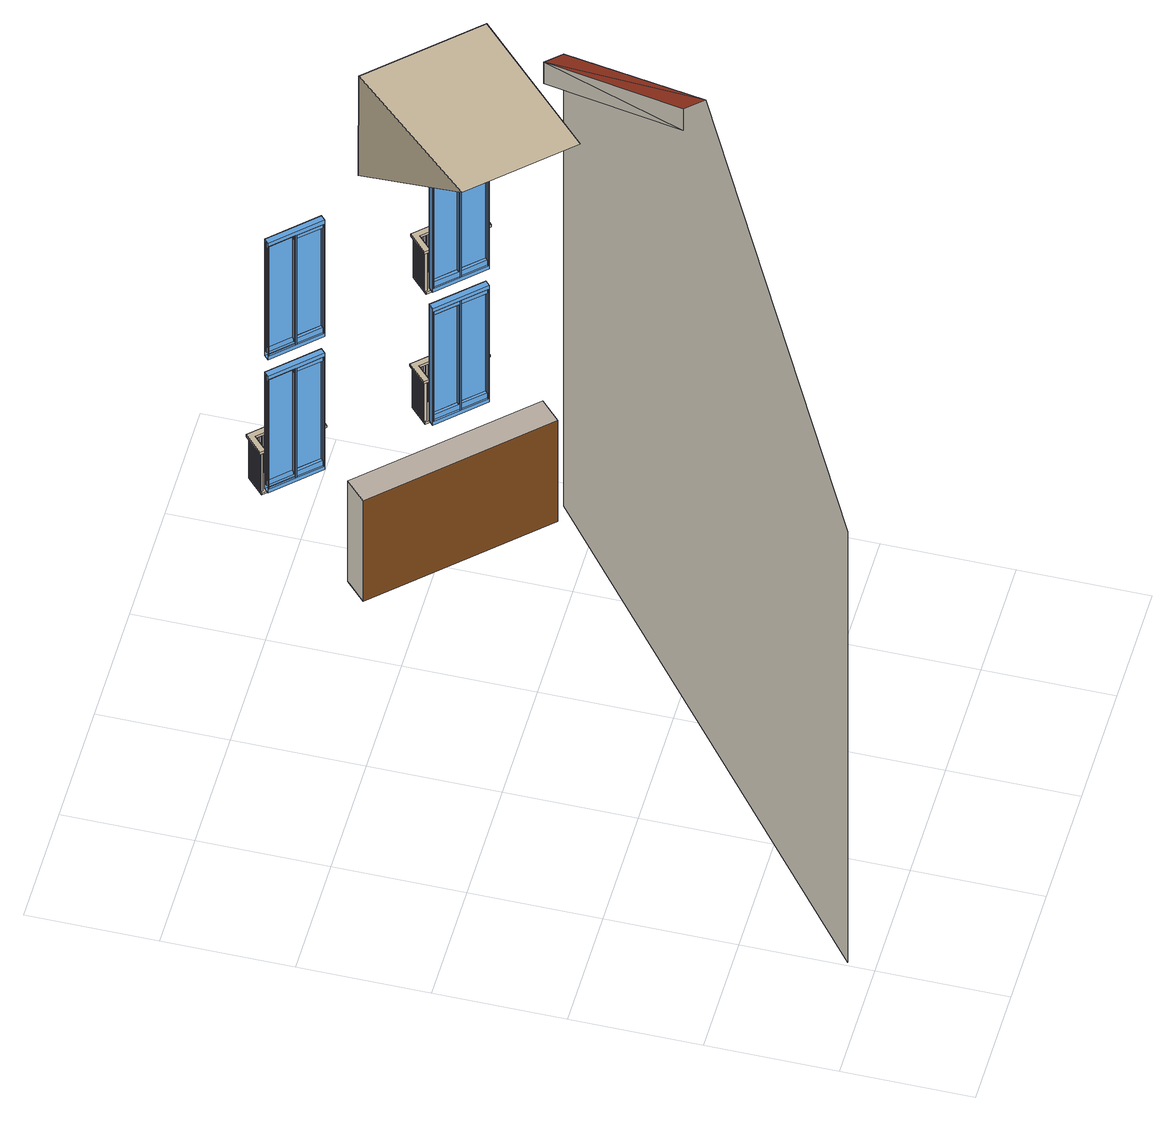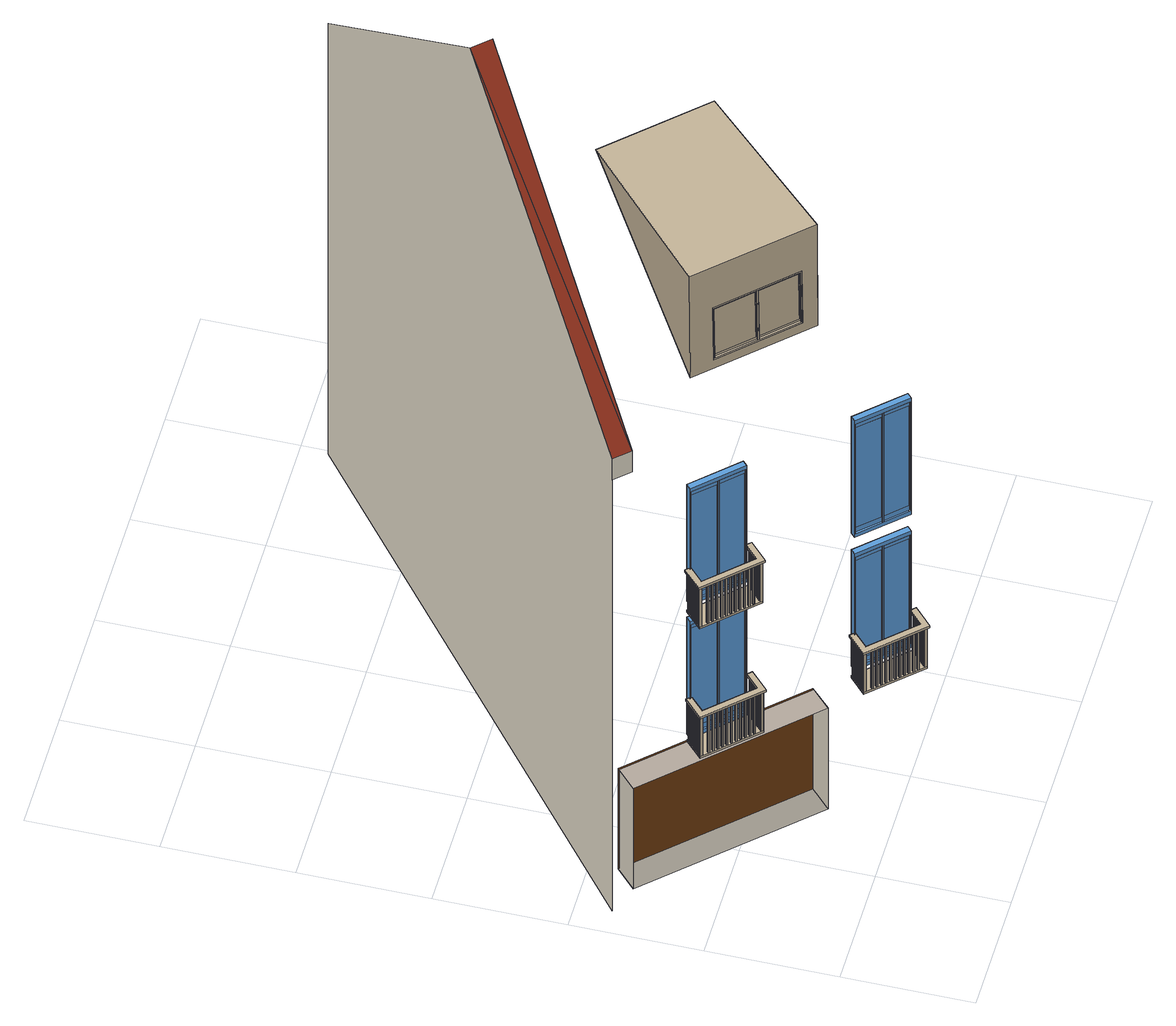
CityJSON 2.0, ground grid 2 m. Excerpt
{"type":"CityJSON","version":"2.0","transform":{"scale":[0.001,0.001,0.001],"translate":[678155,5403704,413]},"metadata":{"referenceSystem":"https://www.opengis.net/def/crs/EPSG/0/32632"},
"CityObjects":{
"building1":{"type":"Building","attributes":{"measuredHeight":13.37},"children":["building1-1","building1-2","building1-3","building1-4"],"geometry":[{"type":"MultiSurface","lod":"3","boundaries":[[[0,1,2]],[[1,0,3]],[[3,4,5,6,7,8]],[[9,10,11,12]],[[13,14,15,16]],[[17,18,19,20],[21,22,23,10,9,24,25,26]],[[27,28,29,30],[31,32,33,14,13,34,35,36]],[[37,38,39,40]],[[41,42,43,44]],[[45,46,47,48],[40,37,38,39]],[[49,50,51,52],[44,41,42,43]],[[47,46,53,54]],[[51,50,55,56]],[[22,21,24,9]],[[32,31,34,13]],[[9,12,57,22]],[[13,16,58,32]],[[21,59,60,24]],[[31,61,62,34]],[[19,18,63,64]],[[29,28,65,66]],[[40,37,67,68]],[[44,41,69,70]],[[71,63,64,72],[73,74,75,76,77,78,54,53]],[[79,65,66,80],[81,82,83,84,85,86,56,55]],[[87,88,89,90]],[[91,92,93,94]],[[48,47,54,74]],[[52,51,56,82]],[[95,96,75,78]],[[97,98,83,86]],[[78,75,74,54]],[[86,83,82,56]],[[21,26,99,59]],[[31,36,100,61]],[[17,20,72,71]],[[27,30,80,79]],[[88,101,102,89]],[[103,104,87,90]],[[92,105,106,93]],[[107,108,91,94]],[[25,24,60,109]],[[35,34,62,110]],[[102,89,90,103,109,60,59,99]],[[106,93,94,107,110,62,61,100]],[[87,104,101,88]],[[91,108,105,92]],[[96,111,76,75]],[[98,112,84,83]],[[111,96,95,113],[104,101,88,87]],[[112,98,97,114],[108,105,92,91]],[[113,95,78,77]],[[114,97,86,85]],[[26,25,109,103,102,99]],[[36,35,110,107,106,100]],[[102,101,104,103]],[[106,105,108,107]],[[71,63,18,17]],[[79,65,28,27]],[[111,113,77,76]],[[112,114,85,84]],[[115,116,117,118]],[[119,2,1]],[[3,8,1]],[[120,121,116,115]],[[117,116,121,122]],[[123,124,125,126]],[[127,128,129,130]],[[131,132,133,134]],[[135,136,137,138]],[[139,140,141,142]],[[143,144,145,146]],[[147,148,149,150]],[[151,152,153,154]],[[124,155,156,125]],[[128,157,158,129]],[[125,156,159,126],[139,160,161,140]],[[129,158,162,130],[143,163,164,144]],[[142,165,160,139]],[[146,166,163,143]],[[140,161,167,141]],[[144,164,168,145]],[[169,123,126,159]],[[170,127,130,162]],[[148,171,172,149]],[[152,173,174,153]],[[175,176,134,133],[177,155,124,123,169,178,179,180]],[[181,182,138,137],[183,157,128,127,170,184,185,186]],[[167,141,142,165]],[[168,145,146,166]],[[148,147,187,171],[165,167,141,142]],[[152,151,188,173],[166,168,145,146]],[[118,117,122,189]],[[187,147,150,190]],[[188,151,154,191]],[[155,177,178,169]],[[157,183,184,170]],[[169,159,156,155]],[[170,162,158,157]],[[177,192,193,178]],[[183,194,195,184]],[[134,176,196,131]],[[138,182,197,135]],[[165,167,161,160]],[[166,168,164,163]],[[198,199,200,201]],[[202,203,204,205]],[[206,196,131,132],[149,172,207,208,209,210,190,150]],[[211,197,135,136],[153,174,212,213,214,215,191,154]],[[171,187,190,172]],[[173,188,191,174]],[[216,217,207,210]],[[218,219,212,215]],[[210,207,172,190]],[[215,212,174,191]],[[177,180,220,192]],[[183,186,221,194]],[[175,133,132,206]],[[181,137,136,211]],[[199,222,223,200]],[[224,225,198,201]],[[203,226,227,204]],[[228,229,202,205]],[[179,178,193,230]],[[185,184,195,231]],[[223,200,201,224,230,193,192,220]],[[227,204,205,228,231,195,194,221]],[[198,225,222,199]],[[202,229,226,203]],[[217,232,208,207]],[[219,233,213,212]],[[232,217,216,234],[225,222,199,198]],[[233,219,218,235],[229,226,203,202]],[[234,216,210,209]],[[235,218,215,214]],[[180,179,230,224,223,220]],[[186,185,231,228,227,221]],[[223,222,225,224]],[[227,226,229,228]],[[206,196,176,175]],[[211,197,182,181]],[[232,234,209,208]],[[233,235,214,213]],[[189,122,121,120]],[[8,7,119,1]]],"semantics":{"surfaces":[{"type":"WallSurface"},{"type":"RoofSurface","materialUncertainty":1},{"type":"Window"},{"type":"OuterCeilingSurface"},{"type":"Door"},{"type":"OuterFloorSurface"}],"values":[0,1,0,2,2,2,2,2,2,2,2,2,2,2,2,2,2,2,2,2,2,2,2,2,2,2,2,2,2,2,2,2,2,2,2,2,2,2,2,2,2,2,2,2,2,2,2,2,2,2,2,2,2,2,2,2,2,2,2,2,2,0,0,1,3,4,2,2,2,2,2,2,2,2,2,2,2,2,2,2,2,2,2,2,2,2,2,2,2,2,2,2,5,2,2,2,2,2,2,2,2,2,2,2,2,2,2,2,2,2,2,2,2,2,2,2,2,2,2,2,2,2,2,2,2,2,2,2,2,2,2,2,2,2,2,2,2,2,2,2,2,2,2,0,0]}}]},
"building1-1":{"type":"BuildingInstallation","parents":["building1"],"geometry":[{"type":"MultiSurface","lod":"3","boundaries":[[[236,237,238,239]],[[240,241,242,243]],[[244,245,246,247]],[[248,249,250,251]],[[241,252,253,242]],[[254,255,256,257]],[[258,259,260,261]],[[244,262,263,245],[264,253,242,243]],[[243,264,265,240]],[[266,267,268,269],[270,271,259,258]],[[258,270,271,259]],[[272,239,238,273]],[[263,262,274,275]],[[276,260,261,277,278,250,249,279]],[[253,242,243,264]],[[268,267,280,281]],[[257,282,283,254]],[[284,272,273,285]],[[273,238,237,285],[240,265,252,241]],[[257,256,286,282],[248,239,272,284,236,251,287,288]],[[239,248,251,236]],[[287,251,250,278]],[[288,287,278,277,276,279]],[[286,256,255,289]],[[289,283,282,286]],[[276,271,270,277]],[[262,244,247,274]],[[264,253,252,265]],[[248,288,279,249]],[[277,270,258,261]],[[266,269,290,291]],[[267,266,291,280]],[[236,284,285,237]],[[245,263,275,246]],[[281,280,246,275]],[[269,268,281,290]],[[259,271,276,260]],[[292,293,294,295]],[[294,293,296]],[[297,292,295]],[[254,255,289,283],[247,246,280,291,290,281,275,274]],[[292,297,296,293],[289,255,254,283]],[[294,296,297,295]]]}]},
"building1-2":{"type":"BuildingInstallation","attributes":{"materialClass":"Metal","materialName":"Steel","materialUncertainty":0.3},"parents":["building1"],"geometry":[{"type":"MultiSurface","lod":"3","boundaries":[[[298,299,300,301]],[[302,303,304,305]],[[306,307,308,309]],[[310,311,305,302]],[[312,313,314,315]],[[303,304,316,317]],[[311,316,317,310]],[[318,319,320,321]],[[321,318,322,323]],[[324,325,326,327]],[[328,327,324,329]],[[330,331,332,333]],[[334,335,336,337]],[[338,339,340,341]],[[323,322,305,311,306,309,342,343,344,345,346,347,348,349,350,351,352,353,354,355,356,357,358,359,360,361,362]],[[363,333,330,364]],[[365,366,367,368,369,370,371,372,373,374,375,376,377,378,379,380,381,382,383,384,321,323,362,385,386]],[[387,388,389,390]],[[391,334,337,392,393,394,395,396,397,398,399,400,401,402,403,404,405,406,407,408,409,341,340,361,360]],[[391,332,333,363]],[[409,410,411,408,407,412,413,406,405,414,415,404,403,416,417,402,401,418,419,400,399,420,421,398,397,422,423,396,395,424,425,394,393,426,427,392,337,428,429,334,391,363,364,360,359,430,431,358,357,432,433,356,355,328,329,354,353,434,435,352,351,436,437,350,349,438,439,348,347,440,441,346,345,442,443,344,343,444,445,342,309,446,447,306,311,310,302,305,322,318,321,384,448,449,383,382,450,451,381,380,452,453,379,378,454,455,377,376,456,457,375,374,458,459,373,372,460,461,371,370,462,463,369,368,464,465,367,366,466,467,365,386,338,341]],[[386,385,339,338]],[[363,391,360,364]],[[340,339,385,362,361]],[[364,330,331,360]],[[414,405,404,415]],[[411,468,469,408]],[[414,470,471,415]],[[412,472,473,413]],[[410,474,468,411]],[[310,317,303,302]],[[475,476,477,478]],[[471,479,480,470]],[[404,479,480,405]],[[409,481,474,410]],[[412,407,406,413]],[[393,389,390,426]],[[415,471,479,404]],[[396,482,483,397]],[[410,409,408,411]],[[407,484,472,412]],[[416,403,402,417]],[[468,469,481,474]],[[485,486,487,488]],[[321,320,489,323]],[[405,480,470,414]],[[416,490,491,417]],[[409,408,469,481]],[[406,492,484,407]],[[403,493,490,416]],[[478,487,486,494,475],[474,481,469,468],[470,480,479,471],[472,484,492,473],[490,493,495,491],[496,497,498,499],[500,501,502,503],[504,483,482,505],[506,507,508,509],[390,389,388,387],[510,336,335,511],[333,332,331,330]],[[428,337,334,429]],[[473,492,484,472]],[[398,502,501,399]],[[424,395,394,425]],[[491,495,493,490]],[[427,387,388,392]],[[418,496,499,419]],[[420,399,398,421]],[[478,477,488,487]],[[397,483,504,422]],[[395,507,506,424]],[[392,388,389,393]],[[423,505,482,396]],[[421,503,502,398]],[[419,499,498,400]],[[400,498,497,401]],[[360,331,332,391]],[[426,390,387,427]],[[424,506,509,425]],[[402,495,493,403]],[[420,500,503,421]],[[394,508,507,395]],[[417,491,495,402]],[[505,482,483,504]],[[337,336,510,428]],[[428,510,511,429]],[[413,473,492,406]],[[422,397,396,423]],[[418,401,400,419]],[[399,501,500,420]],[[425,509,508,394]],[[401,497,496,418]],[[422,504,505,423]],[[511,335,336,510]],[[509,508,507,506]],[[426,393,392,427]],[[499,498,497,496]],[[503,502,501,500]],[[429,511,335,334]],[[486,485,512,513]],[[346,514,515,347]],[[438,516,517,439]],[[351,518,519,436]],[[434,520,521,435]],[[349,522,516,438]],[[437,523,524,350]],[[358,525,526,359]],[[354,325,326,355]],[[434,353,352,435]],[[329,324,325,354]],[[527,528,529,530]],[[353,531,520,434]],[[433,527,528,356]],[[343,314,315,444]],[[359,526,532,430]],[[533,525,526,532]],[[446,534,535,447]],[[444,315,312,445]],[[436,519,523,437]],[[348,536,522,349]],[[441,537,514,346]],[[523,524,518,519]],[[347,515,538,440]],[[440,538,537,441]],[[445,312,313,342]],[[352,539,531,353]],[[439,517,536,348]],[[442,345,344,443]],[[540,541,542,543]],[[447,535,307,306]],[[440,347,346,441]],[[438,349,348,439]],[[444,343,342,445]],[[446,309,306,447]],[[309,308,534,446]],[[350,524,518,351]],[[521,539,531,520]],[[305,304,316,311]],[[535,307,308,534]],[[435,521,539,352]],[[442,543,540,443]],[[436,351,350,437]],[[345,542,543,442]],[[344,541,542,345]],[[342,313,314,343]],[[443,540,541,344]],[[537,514,515,538]],[[517,536,522,516]],[[430,359,358,431]],[[357,529,530,432]],[[432,357,356,433]],[[430,532,533,431]],[[355,326,327,328]],[[432,530,527,433]],[[356,528,529,357]],[[328,355,354,329]],[[431,533,525,358]],[[323,489,544,322]],[[489,544,319,320]],[[448,545,546,449]],[[369,547,548,370]],[[366,549,550,466]],[[463,551,547,369]],[[464,552,553,465]],[[548,554,551,547]],[[367,555,556,368]],[[513,512,557,558]],[[365,467,466,366]],[[465,553,555,367]],[[365,559,549,366]],[[367,465,464,368]],[[371,461,460,372]],[[369,463,462,370]],[[384,560,545,448]],[[373,561,562,374]],[[452,563,564,453]],[[455,565,566,377]],[[462,554,551,463]],[[466,550,567,467]],[[556,552,553,555]],[[375,568,569,376]],[[461,570,571,371]],[[378,572,573,454]],[[450,299,300,451]],[[467,567,559,365]],[[457,574,568,375]],[[377,455,454,378]],[[454,573,565,455]],[[371,571,575,372]],[[458,576,577,459]],[[549,550,567,559]],[[558,557,578,579]],[[459,577,561,373]],[[368,556,552,464]],[[453,564,580,379]],[[380,581,563,452]],[[449,546,582,383]],[[322,544,319,318]],[[370,548,554,462]],[[383,582,560,384]],[[460,583,570,461]],[[374,562,576,458]],[[381,301,298,382]],[[451,300,301,381]],[[376,569,584,456]],[[373,459,458,374]],[[372,575,583,460]],[[382,298,299,450]],[[379,453,452,380]],[[569,584,574,568]],[[377,566,572,378]],[[560,545,546,582]],[[379,580,581,380]],[[572,573,565,566]],[[562,576,577,561]],[[575,583,570,571]],[[456,584,574,457]],[[375,457,456,376]],[[581,563,564,580]],[[381,451,450,382]],[[383,449,448,384]],[[494,486,513,558,579,585],[301,300,299,298],[315,314,313,312],[317,316,304,303],[327,326,325,324],[530,529,528,527],[532,526,525,533],[519,518,524,523],[543,542,541,540],[520,531,539,521],[534,308,307,535],[538,515,514,537],[516,522,536,517],[320,319,544,489],[547,551,554,548],[555,553,552,556],[559,567,550,549],[568,574,584,569],[582,546,545,560],[566,565,573,572],[561,577,576,562],[571,570,583,575],[580,564,563,581]],[[586,578,557,512,485,488,477,476]],[[585,579,578,586]],[[586,476,475,494,585]]]}]},
"building1-3":{"type":"BuildingInstallation","attributes":{"materialClass":"Metal","materialName":"Steel","materialUncertainty":0.3},"parents":["building1"],"geometry":[{"type":"MultiSurface","lod":"3","boundaries":[[[587,588,589,590]],[[591,592,593,594]],[[595,596,597,598]],[[599,600,594,591]],[[601,602,603,604]],[[592,593,605,606]],[[600,605,606,599]],[[607,608,609,610]],[[610,607,611,612]],[[613,614,615,616]],[[617,616,613,618]],[[619,620,621,622]],[[623,624,625,626]],[[627,628,629,630]],[[612,611,594,600,595,598,631,632,633,634,635,636,637,638,639,640,641,642,643,644,645,646,647,648,649,650,651]],[[652,622,619,653]],[[654,655,656,657,658,659,660,661,662,663,664,665,666,667,668,669,670,671,672,673,610,612,651,674,675]],[[676,677,678,679]],[[680,681,623,626,682,683,684,685,686,687,688,689,690,691,692,693,694,695,696,697,698,699,630,629,650,649]],[[681,621,622,652]],[[699,700,701,698,697,702,703,696,695,704,705,694,693,706,707,692,691,708,709,690,689,710,711,688,687,712,713,686,685,714,715,684,683,716,717,682,626,718,719,623,681,652,653,680,649,648,720,721,647,646,722,723,645,644,617,618,643,642,724,725,641,640,726,727,639,638,728,729,637,636,730,731,635,634,732,733,633,632,734,735,631,598,736,737,595,600,599,591,594,611,607,610,673,738,739,672,671,740,741,670,669,742,743,668,667,744,745,666,665,746,747,664,663,748,749,662,661,750,751,660,659,752,753,658,657,754,755,656,655,756,757,654,675,627,630]],[[675,674,628,627]],[[652,681,680,653]],[[629,628,674,651,650]],[[653,619,620,680]],[[704,695,694,705]],[[701,758,759,698]],[[704,760,761,705]],[[702,762,763,703]],[[700,764,758,701]],[[599,606,592,591]],[[765,766,767,768]],[[761,769,770,760]],[[694,769,770,695]],[[699,771,764,700]],[[702,697,696,703]],[[683,678,679,716]],[[705,761,769,694]],[[686,772,773,687]],[[700,699,698,701]],[[697,774,762,702]],[[706,693,692,707]],[[758,759,771,764]],[[775,776,777,778]],[[610,609,779,612]],[[695,770,760,704]],[[706,780,781,707]],[[699,698,759,771]],[[696,782,774,697]],[[693,783,780,706]],[[768,777,776,784,765],[764,771,759,758],[760,770,769,761],[762,774,782,763],[780,783,785,781],[786,787,788,789],[790,791,792,793],[794,773,772,795],[796,797,798,799],[679,678,677,676],[800,625,624,801],[622,621,620,619]],[[718,626,623,719]],[[763,782,774,762]],[[688,792,791,689]],[[714,685,684,715]],[[781,785,783,780]],[[717,676,677,682]],[[708,786,789,709]],[[710,689,688,711]],[[768,767,778,777]],[[687,773,794,712]],[[685,797,796,714]],[[682,677,678,683]],[[713,795,772,686]],[[711,793,792,688]],[[709,789,788,690]],[[690,788,787,691]],[[680,620,621,681]],[[716,679,676,717]],[[714,796,799,715]],[[692,785,783,693]],[[710,790,793,711]],[[684,798,797,685]],[[707,781,785,692]],[[795,772,773,794]],[[626,625,800,718]],[[718,800,801,719]],[[703,763,782,696]],[[712,687,686,713]],[[708,691,690,709]],[[689,791,790,710]],[[715,799,798,684]],[[691,787,786,708]],[[712,794,795,713]],[[801,624,625,800]],[[799,798,797,796]],[[716,683,682,717]],[[789,788,787,786]],[[793,792,791,790]],[[719,801,624,623]],[[776,775,802,803]],[[635,804,805,636]],[[728,806,807,729]],[[640,808,809,726]],[[724,810,811,725]],[[638,812,806,728]],[[727,813,814,639]],[[647,815,816,648]],[[643,614,615,644]],[[724,642,641,725]],[[618,613,614,643]],[[817,818,819,820]],[[642,821,810,724]],[[723,817,818,645]],[[632,603,604,734]],[[648,816,822,720]],[[823,815,816,822]],[[736,824,825,737]],[[734,604,601,735]],[[726,809,813,727]],[[637,826,812,638]],[[731,827,804,635]],[[813,814,808,809]],[[636,805,828,730]],[[730,828,827,731]],[[735,601,602,631]],[[641,829,821,642]],[[729,807,826,637]],[[732,634,633,733]],[[830,831,832,833]],[[737,825,596,595]],[[730,636,635,731]],[[728,638,637,729]],[[734,632,631,735]],[[736,598,595,737]],[[598,597,824,736]],[[639,814,808,640]],[[811,829,821,810]],[[594,593,605,600]],[[825,596,597,824]],[[725,811,829,641]],[[732,833,830,733]],[[726,640,639,727]],[[634,832,833,732]],[[633,831,832,634]],[[631,602,603,632]],[[733,830,831,633]],[[827,804,805,828]],[[807,826,812,806]],[[720,648,647,721]],[[646,819,820,722]],[[722,646,645,723]],[[720,822,823,721]],[[644,615,616,617]],[[722,820,817,723]],[[645,818,819,646]],[[617,644,643,618]],[[721,823,815,647]],[[612,779,834,611]],[[779,834,608,609]],[[738,835,836,739]],[[658,837,838,659]],[[655,839,840,756]],[[753,841,837,658]],[[754,842,843,755]],[[838,844,841,837]],[[656,845,846,657]],[[803,802,847,848]],[[654,757,756,655]],[[755,843,845,656]],[[654,849,839,655]],[[656,755,754,657]],[[660,751,750,661]],[[658,753,752,659]],[[673,850,835,738]],[[662,851,852,663]],[[742,853,854,743]],[[745,855,856,666]],[[752,844,841,753]],[[756,840,857,757]],[[846,842,843,845]],[[664,858,859,665]],[[751,860,861,660]],[[667,862,863,744]],[[740,588,589,741]],[[757,857,849,654]],[[747,864,858,664]],[[666,745,744,667]],[[744,863,855,745]],[[660,861,865,661]],[[748,866,867,749]],[[839,840,857,849]],[[848,847,868,869]],[[749,867,851,662]],[[657,846,842,754]],[[743,854,870,668]],[[669,871,853,742]],[[739,836,872,672]],[[611,834,608,607]],[[659,838,844,752]],[[672,872,850,673]],[[750,873,860,751]],[[663,852,866,748]],[[670,590,587,671]],[[741,589,590,670]],[[665,859,874,746]],[[662,749,748,663]],[[661,865,873,750]],[[671,587,588,740]],[[668,743,742,669]],[[859,874,864,858]],[[666,856,862,667]],[[850,835,836,872]],[[668,870,871,669]],[[862,863,855,856]],[[852,866,867,851]],[[865,873,860,861]],[[746,874,864,747]],[[664,747,746,665]],[[871,853,854,870]],[[670,741,740,671]],[[672,739,738,673]],[[784,776,803,848,869,875],[590,589,588,587],[604,603,602,601],[606,605,593,592],[616,615,614,613],[820,819,818,817],[822,816,815,823],[809,808,814,813],[833,832,831,830],[810,821,829,811],[824,597,596,825],[828,805,804,827],[806,812,826,807],[609,608,834,779],[837,841,844,838],[845,843,842,846],[849,857,840,839],[858,864,874,859],[872,836,835,850],[856,855,863,862],[851,867,866,852],[861,860,873,865],[870,854,853,871]],[[876,868,847,802,775,778,767,766]],[[875,869,868,876]],[[876,766,765,784,875]]]}]},
"building1-4":{"type":"BuildingInstallation","attributes":{"materialClass":"Metal","materialName":"Steel","materialUncertainty":0.3},"parents":["building1"],"geometry":[{"type":"MultiSurface","lod":"3","boundaries":[[[877,878,879,880]],[[881,882,883,884]],[[885,886,887,888]],[[889,890,884,881]],[[891,892,893,894]],[[882,883,895,896]],[[890,895,896,889]],[[897,898,899,900]],[[900,897,901,902]],[[903,904,905,906]],[[907,906,903,908]],[[909,910,911,912]],[[913,914,915,916]],[[917,918,919,920]],[[902,901,884,890,885,888,921,922,923,924,925,926,927,928,929,930,931,932,933,934,935,936,937,938,939,940,941]],[[942,912,909,943]],[[944,945,946,947,948,949,950,951,952,953,954,955,956,957,958,959,960,961,962,963,900,902,941,964,965]],[[966,967,968,969]],[[970,971,913,916,972,973,974,975,976,977,978,979,980,981,982,983,984,985,986,987,988,989,920,919,940,939]],[[971,911,912,942]],[[989,990,991,988,987,992,993,986,985,994,995,984,983,996,997,982,981,998,999,980,979,1000,1001,978,977,1002,1003,976,975,1004,1005,974,973,1006,1007,972,916,1008,1009,913,971,942,943,970,939,938,1010,1011,937,936,1012,1013,935,934,907,908,933,932,1014,1015,931,930,1016,1017,929,928,1018,1019,927,926,1020,1021,925,924,1022,1023,923,922,1024,1025,921,888,1026,1027,885,890,889,881,884,901,897,900,963,1028,1029,962,961,1030,1031,960,959,1032,1033,958,957,1034,1035,956,955,1036,1037,954,953,1038,1039,952,951,1040,1041,950,949,1042,1043,948,947,1044,1045,946,945,1046,1047,944,965,917,920]],[[965,964,918,917]],[[942,971,970,943]],[[919,918,964,941,940]],[[943,909,910,970]],[[994,985,984,995]],[[991,1048,1049,988]],[[994,1050,1051,995]],[[992,1052,1053,993]],[[990,1054,1048,991]],[[889,896,882,881]],[[1055,1056,1057,1058]],[[1051,1059,1060,1050]],[[984,1059,1060,985]],[[989,1061,1054,990]],[[992,987,986,993]],[[973,968,969,1006]],[[995,1051,1059,984]],[[976,1062,1063,977]],[[990,989,988,991]],[[987,1064,1052,992]],[[996,983,982,997]],[[1048,1049,1061,1054]],[[1065,1066,1067,1068]],[[900,899,1069,902]],[[985,1060,1050,994]],[[996,1070,1071,997]],[[989,988,1049,1061]],[[986,1072,1064,987]],[[983,1073,1070,996]],[[1058,1067,1066,1074,1055],[1054,1061,1049,1048],[1050,1060,1059,1051],[1052,1064,1072,1053],[1070,1073,1075,1071],[1076,1077,1078,1079],[1080,1081,1082,1083],[1084,1063,1062,1085],[1086,1087,1088,1089],[969,968,967,966],[1090,915,914,1091],[912,911,910,909]],[[1008,916,913,1009]],[[1053,1072,1064,1052]],[[978,1082,1081,979]],[[1004,975,974,1005]],[[1071,1075,1073,1070]],[[1007,966,967,972]],[[998,1076,1079,999]],[[1000,979,978,1001]],[[1058,1057,1068,1067]],[[977,1063,1084,1002]],[[975,1087,1086,1004]],[[972,967,968,973]],[[1003,1085,1062,976]],[[1001,1083,1082,978]],[[999,1079,1078,980]],[[980,1078,1077,981]],[[970,910,911,971]],[[1006,969,966,1007]],[[1004,1086,1089,1005]],[[982,1075,1073,983]],[[1000,1080,1083,1001]],[[974,1088,1087,975]],[[997,1071,1075,982]],[[1085,1062,1063,1084]],[[916,915,1090,1008]],[[1008,1090,1091,1009]],[[993,1053,1072,986]],[[1002,977,976,1003]],[[998,981,980,999]],[[979,1081,1080,1000]],[[1005,1089,1088,974]],[[981,1077,1076,998]],[[1002,1084,1085,1003]],[[1091,914,915,1090]],[[1089,1088,1087,1086]],[[1006,973,972,1007]],[[1079,1078,1077,1076]],[[1083,1082,1081,1080]],[[1009,1091,914,913]],[[1066,1065,1092,1093]],[[925,1094,1095,926]],[[1018,1096,1097,1019]],[[930,1098,1099,1016]],[[1014,1100,1101,1015]],[[928,1102,1096,1018]],[[1017,1103,1104,929]],[[937,1105,1106,938]],[[933,904,905,934]],[[1014,932,931,1015]],[[908,903,904,933]],[[1107,1108,1109,1110]],[[932,1111,1100,1014]],[[1013,1107,1108,935]],[[922,893,894,1024]],[[938,1106,1112,1010]],[[1113,1105,1106,1112]],[[1026,1114,1115,1027]],[[1024,894,891,1025]],[[1016,1099,1103,1017]],[[927,1116,1102,928]],[[1021,1117,1094,925]],[[1103,1104,1098,1099]],[[926,1095,1118,1020]],[[1020,1118,1117,1021]],[[1025,891,892,921]],[[931,1119,1111,932]],[[1019,1097,1116,927]],[[1022,924,923,1023]],[[1120,1121,1122,1123]],[[1027,1115,886,885]],[[1020,926,925,1021]],[[1018,928,927,1019]],[[1024,922,921,1025]],[[1026,888,885,1027]],[[888,887,1114,1026]],[[929,1104,1098,930]],[[1101,1119,1111,1100]],[[884,883,895,890]],[[1115,886,887,1114]],[[1015,1101,1119,931]],[[1022,1123,1120,1023]],[[1016,930,929,1017]],[[924,1122,1123,1022]],[[923,1121,1122,924]],[[921,892,893,922]],[[1023,1120,1121,923]],[[1117,1094,1095,1118]],[[1097,1116,1102,1096]],[[1010,938,937,1011]],[[936,1109,1110,1012]],[[1012,936,935,1013]],[[1010,1112,1113,1011]],[[934,905,906,907]],[[1012,1110,1107,1013]],[[935,1108,1109,936]],[[907,934,933,908]],[[1011,1113,1105,937]],[[902,1069,1124,901]],[[1069,1124,898,899]],[[1028,1125,1126,1029]],[[948,1127,1128,949]],[[945,1129,1130,1046]],[[1043,1131,1127,948]],[[1044,1132,1133,1045]],[[1128,1134,1131,1127]],[[946,1135,1136,947]],[[1093,1092,1137,1138]],[[944,1047,1046,945]],[[1045,1133,1135,946]],[[944,1139,1129,945]],[[946,1045,1044,947]],[[950,1041,1040,951]],[[948,1043,1042,949]],[[963,1140,1125,1028]],[[952,1141,1142,953]],[[1032,1143,1144,1033]],[[1035,1145,1146,956]],[[1042,1134,1131,1043]],[[1046,1130,1147,1047]],[[1136,1132,1133,1135]],[[954,1148,1149,955]],[[1041,1150,1151,950]],[[957,1152,1153,1034]],[[1030,878,879,1031]],[[1047,1147,1139,944]],[[1037,1154,1148,954]],[[956,1035,1034,957]],[[1034,1153,1145,1035]],[[950,1151,1155,951]],[[1038,1156,1157,1039]],[[1129,1130,1147,1139]],[[1138,1137,1158,1159]],[[1039,1157,1141,952]],[[947,1136,1132,1044]],[[1033,1144,1160,958]],[[959,1161,1143,1032]],[[1029,1126,1162,962]],[[901,1124,898,897]],[[949,1128,1134,1042]],[[962,1162,1140,963]],[[1040,1163,1150,1041]],[[953,1142,1156,1038]],[[960,880,877,961]],[[1031,879,880,960]],[[955,1149,1164,1036]],[[952,1039,1038,953]],[[951,1155,1163,1040]],[[961,877,878,1030]],[[958,1033,1032,959]],[[1149,1164,1154,1148]],[[956,1146,1152,957]],[[1140,1125,1126,1162]],[[958,1160,1161,959]],[[1152,1153,1145,1146]],[[1142,1156,1157,1141]],[[1155,1163,1150,1151]],[[1036,1164,1154,1037]],[[954,1037,1036,955]],[[1161,1143,1144,1160]],[[960,1031,1030,961]],[[962,1029,1028,963]],[[1074,1066,1093,1138,1159,1165],[880,879,878,877],[894,893,892,891],[896,895,883,882],[906,905,904,903],[1110,1109,1108,1107],[1112,1106,1105,1113],[1099,1098,1104,1103],[1123,1122,1121,1120],[1100,1111,1119,1101],[1114,887,886,1115],[1118,1095,1094,1117],[1096,1102,1116,1097],[899,898,1124,1069],[1127,1131,1134,1128],[1135,1133,1132,1136],[1139,1147,1130,1129],[1148,1154,1164,1149],[1162,1126,1125,1140],[1146,1145,1153,1152],[1141,1157,1156,1142],[1151,1150,1163,1155],[1160,1144,1143,1161]],[[1166,1158,1137,1092,1065,1068,1057,1056]],[[1165,1159,1158,1166]],[[1166,1056,1055,1074,1165]]]}]}
},
"vertices":[
[3572,3748,14185],[7357,6781,10340],[3572,3748,13727],[3823,3483,14185],[66,417,9892],[66,417,820],[7579,6549,820],[7579,6549,9892],[7579,6549,10340],[4452,9673,3856],[4150,9988,3856],[4168,10006,3856],[4470,9690,3856],[4452,9673,6656],[4150,9988,6656],[4168,10006,6656],[4470,9690,6656],[4778,9332,6235],[4778,9332,3780],[4141,9998,3780],[4141,9998,6235],[4462,9662,6159],[4452,9673,6159],[4150,9988,6159],[4462,9662,3856],[4765,9346,3856],[4765,9346,6159],[4778,9332,9035],[4778,9332,6580],[4141,9998,6580],[4141,9998,9035],[4462,9662,8959],[4452,9673,8959],[4150,9988,8959],[4462,9662,6656],[4765,9346,6656],[4765,9346,8959],[4496,9735,6057],[4213,10031,6057],[4213,10031,3958],[4496,9735,3958],[4496,9735,8857],[4213,10031,8857],[4213,10031,6758],[4496,9735,6758],[4205,10039,3856],[4205,10039,6159],[4506,9725,6159],[4506,9725,3856],[4205,10039,6656],[4205,10039,8959],[4506,9725,8959],[4506,9725,6656],[4223,10057,6159],[4524,9743,6159],[4223,10057,8959],[4524,9743,8959],[4470,9690,6159],[4470,9690,8959],[4480,9680,6159],[4480,9680,3856],[4480,9680,8959],[4480,9680,6656],[4850,9401,3780],[4213,10067,3780],[4850,9401,6580],[4213,10067,6580],[4459,9701,6057],[4459,9701,3958],[4459,9701,8857],[4459,9701,6758],[4850,9401,6235],[4213,10067,6235],[4223,10057,3856],[4524,9743,3856],[4534,9731,3856],[4842,9410,3856],[4842,9410,6159],[4534,9731,6159],[4850,9401,9035],[4213,10067,9035],[4223,10057,6656],[4524,9743,6656],[4534,9731,6656],[4842,9410,6656],[4842,9410,8959],[4534,9731,8959],[4524,9706,3958],[4524,9706,6057],[4489,9671,6057],[4489,9671,3958],[4524,9706,6758],[4524,9706,8857],[4489,9671,8857],[4489,9671,6758],[4516,9714,6159],[4516,9714,3856],[4516,9714,8959],[4516,9714,6656],[4783,9363,6159],[4783,9363,8959],[4817,9400,6057],[4783,9363,6057],[4783,9363,3958],[4817,9400,3958],[4817,9400,8857],[4783,9363,8857],[4783,9363,6758],[4817,9400,6758],[4783,9363,3856],[4783,9363,6656],[4824,9393,3856],[4824,9393,6656],[4824,9393,6159],[4824,9393,8959],[5149,9088,3219],[4831,8783,3219],[4831,8783,1100],[5149,9088,1100],[7357,6781,9892],[7343,6795,3219],[7024,6490,3219],[7024,6490,1100],[6003,8052,3856],[6003,8052,6159],[6021,8069,6159],[6021,8069,3856],[6003,8052,6656],[6003,8052,8959],[6021,8069,8959],[6021,8069,6656],[6066,8130,3780],[6066,8130,6235],[5993,8061,6235],[5993,8061,3780],[6066,8130,6580],[6066,8130,9035],[5993,8061,9035],[5993,8061,6580],[6029,8060,3958],[6029,8060,6057],[6066,8094,6057],[6066,8094,3958],[6029,8060,6758],[6029,8060,8857],[6066,8094,8857],[6066,8094,6758],[6058,8103,6159],[6058,8103,3856],[6076,8120,3856],[6076,8120,6159],[6058,8103,8959],[6058,8103,6656],[6076,8120,6656],[6076,8120,8959],[6305,7736,6159],[6323,7753,6159],[6305,7736,8959],[6323,7753,8959],[6323,7753,3856],[6312,7764,3958],[6312,7764,6057],[6323,7753,6656],[6312,7764,6758],[6312,7764,8857],[6348,7799,3958],[6348,7799,6758],[6348,7799,6057],[6348,7799,8857],[6305,7736,3856],[6305,7736,6656],[6358,7789,3856],[6376,7806,3856],[6358,7789,6656],[6376,7806,6656],[6630,7395,6235],[6630,7395,3780],[6314,7726,6159],[6314,7726,3856],[6617,7409,3856],[6617,7409,6159],[6630,7395,9035],[6630,7395,6580],[6314,7726,8959],[6314,7726,6656],[6617,7409,6656],[6617,7409,8959],[6358,7789,6159],[6358,7789,8959],[7343,6795,1100],[6376,7806,6159],[6376,7806,8959],[6332,7743,6159],[6332,7743,3856],[6332,7743,8959],[6332,7743,6656],[6703,7464,3780],[6703,7464,6580],[6377,7769,3958],[6377,7769,6057],[6341,7734,6057],[6341,7734,3958],[6377,7769,6758],[6377,7769,8857],[6341,7734,8857],[6341,7734,6758],[6703,7464,6235],[6387,7795,3856],[6694,7473,3856],[6694,7473,6159],[6387,7795,6159],[6703,7464,9035],[6387,7795,6656],[6694,7473,6656],[6694,7473,8959],[6387,7795,8959],[6369,7777,6159],[6369,7777,3856],[6369,7777,8959],[6369,7777,6656],[6635,7426,6159],[6635,7426,8959],[6669,7463,6057],[6635,7426,6057],[6635,7426,3958],[6669,7463,3958],[6669,7463,8857],[6635,7426,8857],[6635,7426,6758],[6669,7463,6758],[6635,7426,3856],[6635,7426,6656],[6676,7456,3856],[6676,7456,6656],[6676,7456,6159],[6676,7456,8959],
[5050,7999,10681],[5068,8016,10681],[5069,8002,11706],[5051,7985,11705],[4607,8497,10731],[4608,8485,11665],[4644,8519,11665],[4643,8532,10732],[4631,8545,10686],[5103,8052,10681],[5121,8069,10681],[4649,8563,10686],[5066,7969,11705],[5084,7987,11705],[5083,8000,10681],[5065,7983,10680],[5052,8021,11660],[5088,8055,11661],[5635,7519,11734],[5634,7533,10642],[5562,7464,10641],[5562,7450,11734],[5133,8020,10726],[5133,8008,11660],[5097,7973,11660],[5097,7985,10726],[4631,8532,11711],[5103,8038,11706],[5088,8068,10727],[5051,8033,10726],[5603,7529,10676],[5120,8034,10681],[5120,8021,11706],[5603,7516,11701],[5592,7541,10722],[5592,7528,11655],[4576,8481,11710],[4594,8499,11711],[4649,8549,11711],[5121,8056,11706],[5560,7490,11655],[5559,7502,10721],[5559,7503,10676],[5560,7489,11700],[5138,8052,10681],[5138,8038,11706],[4561,8496,11744],[4634,8565,11745],[4575,8495,10686],[4594,8512,10686],[4561,8511,10652],[5541,7485,10675],[5542,7472,11700],[4633,8580,10653],[5621,7533,11701],[5621,7547,10676],[4464,8759,10466],[5902,7256,10466],[3910,5351,12653],[2576,6746,12653],[5888,7243,12576],[4450,8746,12576],
[4398,10318,4530],[4424,10290,4530],[4418,10285,4530],[4392,10312,4530],[4510,10243,3705],[4510,10243,4530],[4538,10269,4530],[4538,10269,3705],[4590,10215,3705],[4590,10215,4530],[4603,10201,4530],[4603,10201,3705],[4523,10229,3705],[4551,10255,3705],[4614,10134,4530],[4641,10161,4530],[4654,10147,4530],[4627,10121,4530],[4551,10255,4530],[4523,10229,4530],[4467,10331,3705],[4467,10331,4530],[4440,10359,4530],[4440,10359,3705],[4473,10337,3705],[4447,10364,3705],[4924,9810,4530],[4952,9836,4530],[4964,9823,4530],[4937,9797,4530],[4937,9797,3705],[4924,9810,3705],[5132,9646,4530],[5159,9619,4530],[5153,9613,4530],[5126,9640,4530],[5134,9596,3705],[5134,9596,4530],[5128,9590,4530],[5128,9590,3705],[4886,9364,3705],[4886,9364,3668],[4889,9361,3668],[4889,9361,3705],[4641,10161,3705],[4654,10147,3705],[4693,10107,3705],[4706,10093,3705],[4745,10053,3705],[4758,10039,3705],[4796,9999,3705],[4809,9985,3705],[4848,9945,3705],[4861,9931,3705],[4900,9890,3705],[4913,9877,3705],[4952,9836,3705],[4964,9823,3705],[5003,9782,3705],[5016,9769,3705],[5055,9728,3705],[5068,9715,3705],[5159,9619,3705],[5159,9619,3668],[4447,10364,3668],[5126,9640,3705],[5132,9646,3705],[4198,10127,3705],[4204,10132,3705],[4222,10150,3705],[4228,10156,3705],[4246,10173,3705],[4253,10179,3705],[4271,10196,3705],[4277,10202,3705],[4295,10219,3705],[4301,10225,3705],[4319,10243,3705],[4325,10248,3705],[4343,10266,3705],[4350,10272,3705],[4368,10289,3705],[4374,10295,3705],[4392,10312,3705],[4398,10318,3705],[4416,10335,3705],[4422,10341,3705],[4176,10106,3668],[4176,10106,3705],[5084,9600,4530],[5110,9572,4530],[5104,9567,4530],[5078,9594,4530],[5153,9613,3705],[5110,9572,3705],[5104,9567,3705],[5086,9549,3705],[5080,9543,3705],[5062,9526,3705],[5056,9520,3705],[5037,9503,3705],[5031,9497,3705],[5013,9480,3705],[5007,9474,3705],[4989,9456,3705],[4983,9451,3705],[4965,9433,3705],[4959,9427,3705],[4940,9410,3705],[4934,9404,3705],[4916,9387,3705],[4910,9381,3705],[4884,9408,3705],[4890,9414,3705],[4908,9432,3705],[4914,9437,3705],[4932,9455,3705],[4938,9461,3705],[4956,9478,3705],[4963,9484,3705],[4981,9501,3705],[4987,9507,3705],[5005,9524,3705],[5011,9530,3705],[5029,9548,3705],[5035,9553,3705],[5054,9571,3705],[5060,9577,3705],[5078,9594,3705],[5084,9600,3705],[5102,9617,3705],[5108,9623,3705],[5040,9688,3705],[5027,9702,3705],[4989,9742,3705],[4976,9756,3705],[4885,9851,3705],[4872,9864,3705],[4834,9905,3705],[4821,9918,3705],[4782,9959,3705],[4769,9972,3705],[4730,10013,3705],[4717,10026,3705],[4678,10067,3705],[4665,10080,3705],[4627,10121,3705],[4614,10134,3705],[4575,10175,3705],[4562,10188,3705],[4449,10314,3705],[4443,10308,3705],[4424,10290,3705],[4418,10285,3705],[4400,10267,3705],[4394,10261,3705],[4376,10244,3705],[4370,10238,3705],[4352,10221,3705],[4346,10215,3705],[4327,10198,3705],[4321,10192,3705],[4303,10174,3705],[4297,10169,3705],[4279,10151,3705],[4273,10145,3705],[4255,10128,3705],[4249,10122,3705],[4230,10105,3705],[4224,10099,3705],[4890,9414,4530],[4916,9387,4530],[4932,9455,4530],[4938,9461,4530],[4908,9432,4530],[4914,9437,4530],[4884,9408,4530],[5200,9618,4530],[5200,9618,4575],[4909,9340,4575],[4909,9340,4530],[4965,9433,4530],[4959,9427,4530],[4910,9381,4530],[5062,9526,4530],[5056,9520,4530],[4934,9404,4530],[5065,9621,4575],[5065,9621,4530],[4843,9409,4530],[4843,9409,4575],[4447,10364,4530],[4956,9478,4530],[4963,9484,4530],[4940,9410,4530],[4983,9451,4530],[5134,9687,4530],[4989,9456,4530],[4981,9501,4530],[5007,9474,4530],[5013,9480,4530],[4987,9507,4530],[5005,9524,4530],[5031,9497,4530],[5037,9503,4530],[5011,9530,4530],[5029,9548,4530],[5035,9553,4530],[5054,9571,4530],[5080,9543,4530],[5086,9549,4530],[5060,9577,4530],[5102,9617,4530],[5108,9623,4530],[4444,10270,4575],[4444,10270,4530],[4745,10053,4530],[4758,10039,4530],[4782,9959,4530],[4769,9972,4530],[4861,9931,4530],[4834,9905,4530],[4885,9851,4530],[4872,9864,4530],[4809,9985,4530],[4821,9918,4530],[4848,9945,4530],[5055,9728,4530],[5068,9715,4530],[4976,9756,4530],[5003,9782,4530],[5016,9769,4530],[4989,9742,4530],[4913,9877,4530],[5040,9688,4530],[5027,9702,4530],[4575,10175,4530],[4562,10188,4530],[4796,9999,4530],[4717,10026,4530],[4730,10013,4530],[4900,9890,4530],[4665,10080,4530],[4693,10107,4530],[4706,10093,4530],[4678,10067,4530],[4473,10337,4530],[4449,10314,4530],[4443,10308,4530],[4246,10173,4530],[4253,10179,4530],[4204,10132,4530],[4230,10105,4530],[4273,10145,4530],[4255,10128,4530],[4249,10122,4530],[4279,10151,4530],[4222,10150,4530],[4228,10156,4530],[4223,10058,4575],[4223,10058,4530],[4198,10127,4530],[4422,10341,4530],[4295,10219,4530],[4301,10225,4530],[4400,10267,4530],[4394,10261,4530],[4370,10238,4530],[4343,10266,4530],[4224,10099,4530],[4319,10243,4530],[4325,10248,4530],[4297,10169,4530],[4271,10196,4530],[4350,10272,4530],[4376,10244,4530],[4346,10215,4530],[4277,10202,4530],[4327,10198,4530],[4321,10192,4530],[4157,10127,4575],[4157,10127,4530],[4368,10289,4530],[4374,10295,4530],[4416,10335,4530],[4303,10174,4530],[4352,10221,4530],[4447,10405,4530],[4447,10405,4575],
[6242,8390,4599],[6268,8363,4599],[6262,8357,4599],[6236,8385,4599],[6354,8315,3774],[6354,8315,4599],[6382,8341,4599],[6382,8341,3774],[6433,8287,3774],[6433,8287,4599],[6446,8274,4599],[6446,8274,3774],[6367,8301,3774],[6395,8328,3774],[6458,8207,4599],[6485,8233,4599],[6498,8220,4599],[6471,8193,4599],[6395,8328,4599],[6367,8301,4599],[6311,8403,3774],[6311,8403,4599],[6284,8431,4599],[6284,8431,3774],[6317,8409,3774],[6290,8437,3774],[6768,7882,4599],[6795,7909,4599],[6808,7895,4599],[6781,7869,4599],[6781,7869,3774],[6768,7882,3774],[6976,7719,4599],[7003,7691,4599],[6996,7685,4599],[6970,7713,4599],[6978,7668,3774],[6978,7668,4599],[6972,7662,4599],[6972,7662,3774],[6730,7436,3774],[6730,7436,3737],[6733,7433,3737],[6733,7433,3774],[6485,8233,3774],[6498,8220,3774],[6537,8179,3774],[6550,8166,3774],[6589,8125,3774],[6601,8111,3774],[6640,8071,3774],[6653,8057,3774],[6692,8017,3774],[6705,8003,3774],[6744,7963,3774],[6757,7949,3774],[6795,7909,3774],[6808,7895,3774],[6847,7855,3774],[6860,7841,3774],[6899,7801,3774],[6912,7787,3774],[7003,7692,3774],[7003,7692,3737],[6290,8437,3737],[6970,7713,3774],[6976,7719,3774],[6042,8199,3774],[6048,8205,3774],[6066,8222,3774],[6072,8228,3774],[6090,8245,3774],[6096,8251,3774],[6115,8269,3774],[6121,8274,3774],[6139,8292,3774],[6145,8298,3774],[6163,8315,3774],[6169,8321,3774],[6187,8338,3774],[6193,8344,3774],[6212,8361,3774],[6218,8367,3774],[6236,8385,3774],[6242,8390,3774],[6260,8408,3774],[6266,8414,3774],[6020,8178,3737],[6020,8178,3774],[6928,7672,4599],[6954,7645,4599],[6948,7639,4599],[6922,7666,4599],[7003,7691,3774],[6996,7685,3774],[6954,7645,3774],[6948,7639,3774],[6930,7621,3774],[6924,7616,3774],[6906,7598,3774],[6899,7592,3774],[6881,7575,3774],[6875,7569,3774],[6857,7552,3774],[6851,7546,3774],[6833,7529,3774],[6827,7523,3774],[6809,7505,3774],[6802,7500,3774],[6784,7482,3774],[6778,7476,3774],[6760,7459,3774],[6754,7453,3774],[6728,7481,3774],[6734,7487,3774],[6752,7504,3774],[6758,7510,3774],[6776,7527,3774],[6782,7533,3774],[6800,7550,3774],[6806,7556,3774],[6825,7574,3774],[6831,7579,3774],[6849,7597,3774],[6855,7603,3774],[6873,7620,3774],[6879,7626,3774],[6897,7643,3774],[6903,7649,3774],[6922,7666,3774],[6928,7672,3774],[6946,7690,3774],[6952,7695,3774],[6884,7761,3774],[6871,7774,3774],[6833,7815,3774],[6820,7828,3774],[6729,7923,3774],[6716,7936,3774],[6677,7977,3774],[6664,7991,3774],[6626,8031,3774],[6613,8045,3774],[6574,8085,3774],[6561,8099,3774],[6522,8139,3774],[6509,8153,3774],[6471,8193,3774],[6458,8207,3774],[6419,8247,3774],[6406,8261,3774],[6292,8386,3774],[6286,8380,3774],[6268,8363,3774],[6262,8357,3774],[6244,8340,3774],[6238,8334,3774],[6220,8316,3774],[6214,8311,3774],[6195,8293,3774],[6189,8287,3774],[6171,8270,3774],[6165,8264,3774],[6147,8247,3774],[6141,8241,3774],[6123,8224,3774],[6117,8218,3774],[6098,8200,3774],[6092,8195,3774],[6074,8177,3774],[6068,8171,3774],[6734,7487,4599],[6760,7459,4599],[6776,7527,4599],[6782,7533,4599],[6752,7504,4599],[6758,7510,4599],[6728,7481,4599],[7043,7691,4599],[7043,7691,4643],[6752,7412,4643],[6752,7412,4599],[6809,7505,4599],[6802,7500,4599],[6754,7453,4599],[6906,7598,4599],[6899,7592,4599],[6778,7476,4599],[6909,7694,4643],[6909,7694,4599],[6687,7481,4599],[6687,7481,4643],[6290,8437,4599],[6800,7550,4599],[6806,7556,4599],[6784,7482,4599],[6827,7523,4599],[6978,7760,4599],[6833,7529,4599],[6825,7574,4599],[6851,7546,4599],[6857,7552,4599],[6831,7579,4599],[6849,7597,4599],[6875,7569,4599],[6881,7575,4599],[6855,7603,4599],[6873,7620,4599],[6879,7626,4599],[6897,7643,4599],[6924,7616,4599],[6930,7621,4599],[6903,7649,4599],[6946,7690,4599],[6952,7695,4599],[6288,8342,4643],[6288,8342,4599],[6589,8125,4599],[6601,8111,4599],[6626,8031,4599],[6613,8045,4599],[6705,8003,4599],[6677,7977,4599],[6729,7923,4599],[6716,7936,4599],[6653,8057,4599],[6664,7991,4599],[6692,8017,4599],[6899,7801,4599],[6912,7787,4599],[6820,7828,4599],[6847,7855,4599],[6860,7841,4599],[6833,7815,4599],[6757,7949,4599],[6884,7761,4599],[6871,7774,4599],[6419,8247,4599],[6406,8261,4599],[6640,8071,4599],[6561,8099,4599],[6574,8085,4599],[6744,7963,4599],[6509,8153,4599],[6537,8179,4599],[6550,8166,4599],[6522,8139,4599],[6317,8409,4599],[6292,8386,4599],[6286,8380,4599],[6090,8245,4599],[6096,8251,4599],[6048,8205,4599],[6074,8177,4599],[6117,8218,4599],[6098,8200,4599],[6092,8195,4599],[6123,8224,4599],[6066,8222,4599],[6072,8228,4599],[6067,8130,4643],[6067,8130,4599],[6042,8199,4599],[6266,8414,4599],[6139,8292,4599],[6145,8298,4599],[6244,8340,4599],[6238,8334,4599],[6214,8311,4599],[6187,8338,4599],[6068,8171,4599],[6163,8315,4599],[6169,8321,4599],[6141,8241,4599],[6115,8269,4599],[6193,8344,4599],[6220,8316,4599],[6189,8287,4599],[6121,8274,4599],[6171,8270,4599],[6165,8264,4599],[6001,8199,4643],[6001,8199,4599],[6212,8361,4599],[6218,8367,4599],[6260,8408,4599],[6147,8247,4599],[6195,8293,4599],[6291,8477,4599],[6291,8477,4643],
[6251,8381,7330],[6277,8354,7330],[6271,8348,7330],[6244,8375,7330],[6363,8306,6505],[6363,8306,7330],[6390,8332,7330],[6390,8332,6505],[6442,8278,6505],[6442,8278,7330],[6455,8265,7330],[6455,8265,6505],[6376,8292,6505],[6403,8319,6505],[6466,8198,7330],[6494,8224,7330],[6507,8211,7330],[6479,8184,7330],[6403,8319,7330],[6376,8292,7330],[6319,8394,6505],[6319,8394,7330],[6293,8422,7330],[6293,8422,6505],[6325,8400,6505],[6299,8428,6505],[6776,7873,7330],[6804,7900,7330],[6817,7886,7330],[6789,7860,7330],[6789,7860,6505],[6776,7873,6505],[6985,7710,7330],[7011,7682,7330],[7005,7676,7330],[6979,7704,7330],[6987,7659,6505],[6987,7659,7330],[6981,7653,7330],[6981,7653,6505],[6738,7427,6505],[6738,7427,6468],[6741,7424,6468],[6741,7424,6505],[6494,8224,6505],[6507,8211,6505],[6545,8170,6505],[6558,8157,6505],[6597,8116,6505],[6610,8102,6505],[6649,8062,6505],[6662,8048,6505],[6701,8008,6505],[6714,7994,6505],[6752,7954,6505],[6765,7940,6505],[6804,7900,6505],[6817,7886,6505],[6856,7846,6505],[6869,7832,6505],[6907,7792,6505],[6920,7778,6505],[7012,7683,6505],[7012,7683,6468],[6299,8428,6468],[6979,7704,6505],[6985,7710,6505],[6050,8190,6505],[6056,8196,6505],[6075,8213,6505],[6081,8219,6505],[6099,8236,6505],[6105,8242,6505],[6123,8260,6505],[6129,8265,6505],[6147,8283,6505],[6154,8289,6505],[6172,8306,6505],[6178,8312,6505],[6196,8329,6505],[6202,8335,6505],[6220,8352,6505],[6226,8358,6505],[6244,8375,6505],[6251,8381,6505],[6269,8399,6505],[6275,8404,6505],[6029,8169,6468],[6029,8169,6505],[6936,7663,7330],[6963,7636,7330],[6957,7630,7330],[6930,7657,7330],[7011,7682,6505],[7005,7676,6505],[6963,7636,6505],[6957,7630,6505],[6938,7612,6505],[6932,7607,6505],[6914,7589,6505],[6908,7583,6505],[6890,7566,6505],[6884,7560,6505],[6866,7543,6505],[6860,7537,6505],[6841,7520,6505],[6835,7514,6505],[6817,7496,6505],[6811,7491,6505],[6793,7473,6505],[6787,7467,6505],[6769,7450,6505],[6763,7444,6505],[6736,7472,6505],[6742,7478,6505],[6760,7495,6505],[6767,7501,6505],[6785,7518,6505],[6791,7524,6505],[6809,7541,6505],[6815,7547,6505],[6833,7565,6505],[6839,7570,6505],[6857,7588,6505],[6864,7594,6505],[6882,7611,6505],[6888,7617,6505],[6906,7634,6505],[6912,7640,6505],[6930,7657,6505],[6936,7663,6505],[6954,7681,6505],[6961,7686,6505],[6893,7752,6505],[6880,7765,6505],[6841,7806,6505],[6828,7819,6505],[6738,7914,6505],[6725,7927,6505],[6686,7968,6505],[6673,7982,6505],[6634,8022,6505],[6621,8036,6505],[6583,8076,6505],[6570,8090,6505],[6531,8130,6505],[6518,8144,6505],[6479,8184,6505],[6466,8198,6505],[6427,8238,6505],[6415,8252,6505],[6301,8377,6505],[6295,8371,6505],[6277,8354,6505],[6271,8348,6505],[6253,8331,6505],[6247,8325,6505],[6228,8307,6505],[6222,8302,6505],[6204,8284,6505],[6198,8278,6505],[6180,8261,6505],[6174,8255,6505],[6156,8238,6505],[6150,8232,6505],[6131,8215,6505],[6125,8209,6505],[6107,8191,6505],[6101,8186,6505],[6083,8168,6505],[6077,8162,6505],[6742,7478,7330],[6769,7450,7330],[6785,7518,7330],[6791,7524,7330],[6760,7495,7330],[6767,7501,7330],[6736,7472,7330],[7052,7682,7330],[7052,7682,7375],[6761,7403,7375],[6761,7403,7330],[6817,7496,7330],[6811,7491,7330],[6763,7444,7330],[6914,7589,7330],[6908,7583,7330],[6787,7467,7330],[6917,7685,7375],[6917,7685,7330],[6695,7472,7330],[6695,7472,7375],[6299,8428,7330],[6809,7541,7330],[6815,7547,7330],[6793,7473,7330],[6835,7514,7330],[6986,7751,7330],[6841,7520,7330],[6833,7565,7330],[6860,7537,7330],[6866,7543,7330],[6839,7570,7330],[6857,7588,7330],[6884,7560,7330],[6890,7566,7330],[6864,7594,7330],[6882,7611,7330],[6888,7617,7330],[6906,7634,7330],[6932,7607,7330],[6938,7612,7330],[6912,7640,7330],[6954,7681,7330],[6961,7686,7330],[6297,8333,7375],[6297,8333,7330],[6597,8116,7330],[6610,8102,7330],[6634,8022,7330],[6621,8036,7330],[6714,7994,7330],[6686,7968,7330],[6738,7914,7330],[6725,7927,7330],[6662,8048,7330],[6673,7982,7330],[6701,8008,7330],[6907,7792,7330],[6920,7778,7330],[6828,7819,7330],[6856,7846,7330],[6869,7832,7330],[6841,7806,7330],[6765,7940,7330],[6893,7752,7330],[6880,7765,7330],[6427,8238,7330],[6415,8252,7330],[6649,8062,7330],[6570,8090,7330],[6583,8076,7330],[6752,7954,7330],[6518,8144,7330],[6545,8170,7330],[6558,8157,7330],[6531,8130,7330],[6325,8400,7330],[6301,8377,7330],[6295,8371,7330],[6099,8236,7330],[6105,8242,7330],[6056,8196,7330],[6083,8168,7330],[6125,8209,7330],[6107,8191,7330],[6101,8186,7330],[6131,8215,7330],[6075,8213,7330],[6081,8219,7330],[6075,8121,7375],[6075,8121,7330],[6050,8190,7330],[6275,8404,7330],[6147,8283,7330],[6154,8289,7330],[6253,8331,7330],[6247,8325,7330],[6222,8302,7330],[6196,8329,7330],[6077,8162,7330],[6172,8306,7330],[6178,8312,7330],[6150,8232,7330],[6123,8260,7330],[6202,8335,7330],[6228,8307,7330],[6198,8278,7330],[6129,8265,7330],[6180,8261,7330],[6174,8255,7330],[6009,8190,7375],[6009,8190,7330],[6220,8352,7330],[6226,8358,7330],[6269,8399,7330],[6156,8238,7330],[6204,8284,7330],[6300,8468,7330],[6300,8468,7375]
]}
